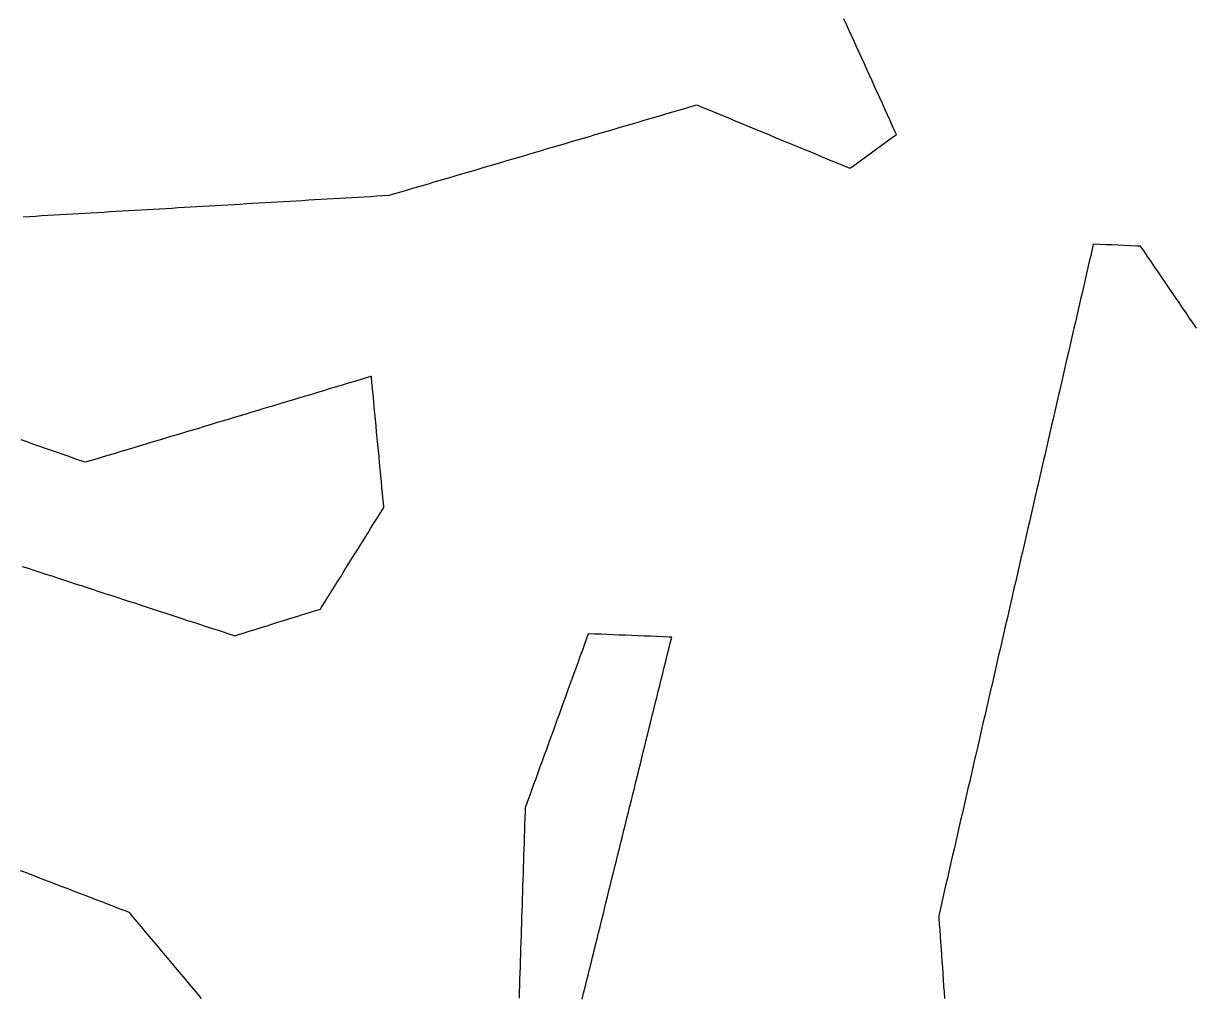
# Model space of a CAD drawing. Header units: millimetres. Extents: x 230 to 3347, y 514 to 5196.
# Drawn here: x 2893.1 to 3081.4, y 2749.6 to 2906.1 of the extents above; entities that cross this region are included whole.
import ezdxf

# ---------------------------------------------------------------- set-up
doc = ezdxf.new("R2010")
doc.units = ezdxf.units.MM
doc.layers.add('ALL_ISLANDS', color=7, linetype='Continuous')
doc.layers.add('OUTLINE_ISLAND_01', color=7, linetype='Continuous')

msp = doc.modelspace()

# ---------------------------------------------------------------- linework, layer by layer
at = {"layer": 'ALL_ISLANDS'}
for points in [[(2893.0629, 2874.9973), (2894.0612, 2875.0558), (2895.0595, 2875.1143), (2896.0578, 2875.1728), (2897.0561, 2875.2314), (2898.0544, 2875.2899), (2899.0526, 2875.3484), (2900.0509, 2875.4069), (2901.0492, 2875.4654), (2902.0475, 2875.524), (2903.0458, 2875.5825), (2904.0441, 2875.641), (2905.0424, 2875.6995), (2906.0406, 2875.7581), (2907.0389, 2875.8166), (2908.0372, 2875.8751), (2909.0355, 2875.9336), (2910.0338, 2875.9922), (2911.0321, 2876.0507), (2912.0304, 2876.1092), (2913.0286, 2876.1677), (2914.0269, 2876.2263), (2915.0252, 2876.2848), (2916.0235, 2876.3433), (2917.0218, 2876.4018), (2918.0201, 2876.4604), (2919.0184, 2876.5189), (2920.0166, 2876.5774), (2921.0149, 2876.6359), (2922.0132, 2876.6944), (2923.0115, 2876.753), (2924.0098, 2876.8115), (2925.0081, 2876.87), (2926.0064, 2876.9285), (2927.0046, 2876.9871), (2928.0029, 2877.0456), (2929.0012, 2877.1041), (2929.9995, 2877.1626), (2930.9978, 2877.2212), (2931.9961, 2877.2797), (2932.9944, 2877.3382), (2933.9927, 2877.3967), (2934.9909, 2877.4553), (2935.9892, 2877.5138), (2936.9875, 2877.5723), (2937.9858, 2877.6308), (2938.9841, 2877.6893), (2939.9824, 2877.7479), (2940.9807, 2877.8064), (2941.9789, 2877.8649), (2942.9772, 2877.9234), (2943.9755, 2877.982), (2944.9738, 2878.0405), (2945.9721, 2878.099), (2946.9704, 2878.1575), (2947.9687, 2878.2161), (2948.9669, 2878.2746), (2949.9652, 2878.3331), (2950.9635, 2878.3916), (2951.9618, 2878.4502), (2952.5184, 2878.6137), (2953.4778, 2878.8957), (2954.4372, 2879.1777), (2955.3966, 2879.4597), (2956.356, 2879.7417), (2957.3154, 2880.0237), (2958.2749, 2880.3057), (2959.2343, 2880.5877), (2960.1937, 2880.8697), (2961.1531, 2881.1517), (2962.1125, 2881.4337), (2963.0719, 2881.7157), (2964.0313, 2881.9977), (2964.9908, 2882.2797), (2965.9502, 2882.5617), (2966.9096, 2882.8437), (2967.869, 2883.1257), (2968.8284, 2883.4077), (2969.7878, 2883.6896), (2970.7473, 2883.9716), (2971.7067, 2884.2536), (2972.6661, 2884.5356), (2973.6255, 2884.8176), (2974.5849, 2885.0996), (2975.5443, 2885.3816), (2976.5038, 2885.6636), (2977.4632, 2885.9456), (2978.4226, 2886.2276), (2979.382, 2886.5096), (2980.3414, 2886.7916), (2981.3008, 2887.0736), (2982.2603, 2887.3556), (2983.2197, 2887.6376), (2984.1791, 2887.9196), (2985.1385, 2888.2016), (2986.0979, 2888.4836), (2987.0573, 2888.7656), (2988.0167, 2889.0475), (2988.9762, 2889.3295), (2989.9356, 2889.6115), (2990.895, 2889.8935), (2991.8544, 2890.1755), (2992.8138, 2890.4575), (2993.7732, 2890.7395), (2994.7327, 2891.0215), (2995.6921, 2891.3035), (2996.6515, 2891.5855), (2997.6109, 2891.8675), (2998.5703, 2892.1495), (2999.5297, 2892.4315), (3000.4892, 2892.7135), (3001.4486, 2892.9955), (3002.0691, 2892.7386), (3002.9931, 2892.3562), (3003.9171, 2891.9737), (3004.8411, 2891.5913), (3005.7651, 2891.2089), (3006.689, 2890.8264), (3007.613, 2890.444), (3008.537, 2890.0615), (3009.461, 2889.6791), (3010.385, 2889.2967), (3011.3089, 2888.9142), (3012.2329, 2888.5318), (3013.1569, 2888.1493), (3014.0809, 2887.7669), (3015.0049, 2887.3845), (3015.9289, 2887.002), (3016.8528, 2886.6196), (3017.7768, 2886.2371), (3018.7008, 2885.8547), (3019.6248, 2885.4723), (3020.5488, 2885.0898), (3021.4727, 2884.7074), (3022.3967, 2884.3249), (3023.3207, 2883.9425), (3024.2447, 2883.5601), (3025.1687, 2883.1776), (3026.0926, 2882.7952), (3026.2901, 2882.9387), (3027.099, 2883.5267), (3027.9079, 2884.1146), (3028.7167, 2884.7026), (3029.5256, 2885.2906), (3030.3345, 2885.8785), (3031.1434, 2886.4665), (3031.9523, 2887.0545), (3032.7612, 2887.6424), (3033.5701, 2888.2304), (3033.3834, 2888.6416), (3032.9701, 2889.5522), (3032.5568, 2890.4628), (3032.1435, 2891.3734), (3031.7302, 2892.284), (3031.3169, 2893.1945), (3030.9035, 2894.1051), (3030.4902, 2895.0157), (3030.0769, 2895.9263), (3029.6636, 2896.8369), (3029.2503, 2897.7475), (3028.837, 2898.6581), (3028.4237, 2899.5687), (3028.0104, 2900.4793), (3027.597, 2901.3899), (3027.1837, 2902.3004), (3026.7704, 2903.211), (3026.3571, 2904.1216), (3025.9438, 2905.0322), (3025.5305, 2905.9428), (3025.1172, 2906.8534)], [(3081.8849, 2857.0513), (3081.321, 2857.8772), (3080.7571, 2858.703), (3080.1931, 2859.5288), (3079.6292, 2860.3546), (3079.0653, 2861.1805), (3078.5014, 2862.0063), (3077.9375, 2862.8321), (3077.3735, 2863.658), (3076.8096, 2864.4838), (3076.2457, 2865.3096), (3075.6818, 2866.1354), (3075.1179, 2866.9613), (3074.5539, 2867.7871), (3073.99, 2868.6129), (3073.4261, 2869.4388), (3072.8622, 2870.2646), (3072.2452, 2870.2897), (3071.246, 2870.3302), (3070.2468, 2870.3708), (3069.2476, 2870.4114), (3068.2485, 2870.452), (3067.2493, 2870.4926), (3066.2501, 2870.5332), (3065.2509, 2870.5738), (3065.0631, 2869.7583), (3064.8388, 2868.7838), (3064.6144, 2867.8093), (3064.39, 2866.8348), (3064.1656, 2865.8603), (3063.9412, 2864.8858), (3063.7168, 2863.9113), (3063.4924, 2862.9368), (3063.268, 2861.9623), (3063.0436, 2860.9878), (3062.8192, 2860.0133), (3062.5949, 2859.0388), (3062.3705, 2858.0643), (3062.1461, 2857.0898), (3061.9217, 2856.1153), (3061.6973, 2855.1408), (3061.4729, 2854.1663), (3061.2485, 2853.1918), (3061.0241, 2852.2173), (3060.7997, 2851.2428), (3060.5753, 2850.2683), (3060.351, 2849.2938), (3060.1266, 2848.3193), (3059.9022, 2847.3448), (3059.6778, 2846.3703), (3059.4534, 2845.3958), (3059.229, 2844.4213), (3059.0046, 2843.4468), (3058.7802, 2842.4723), (3058.5558, 2841.4978), (3058.3314, 2840.5233), (3058.107, 2839.5489), (3057.8827, 2838.5744), (3057.6583, 2837.5999), (3057.4339, 2836.6254), (3057.2095, 2835.6509), (3056.9851, 2834.6764), (3056.7607, 2833.7019), (3056.5363, 2832.7274), (3056.3119, 2831.7529), (3056.0875, 2830.7784), (3055.8631, 2829.8039), (3055.6388, 2828.8294), (3055.4144, 2827.8549), (3055.19, 2826.8804), (3054.9656, 2825.9059), (3054.7412, 2824.9314), (3054.5168, 2823.9569), (3054.2924, 2822.9824), (3054.068, 2822.0079), (3053.8436, 2821.0334), (3053.6192, 2820.0589), (3053.3948, 2819.0844), (3053.1705, 2818.1099), (3052.9461, 2817.1354), (3052.7217, 2816.1609), (3052.4973, 2815.1864), (3052.2729, 2814.2119), (3052.0485, 2813.2374), (3051.8241, 2812.2629), (3051.5997, 2811.2884), (3051.3753, 2810.3139), (3051.1509, 2809.3394), (3050.9266, 2808.3649), (3050.7022, 2807.3904), (3050.4778, 2806.4159), (3050.2534, 2805.4414), (3050.029, 2804.4669), (3049.8046, 2803.4924), (3049.5802, 2802.5179), (3049.3558, 2801.5434), (3049.1314, 2800.5689), (3048.907, 2799.5944), (3048.6826, 2798.6199), (3048.4583, 2797.6454), (3048.2339, 2796.6709), (3048.0095, 2795.6964), (3047.7851, 2794.7219), (3047.5607, 2793.7474), (3047.3363, 2792.7729), (3047.1119, 2791.7984), (3046.8875, 2790.8239), (3046.6631, 2789.8494), (3046.4387, 2788.8749), (3046.2144, 2787.9004), (3045.99, 2786.9259), (3045.7656, 2785.9514), (3045.5412, 2784.9769), (3045.3168, 2784.0024), (3045.0924, 2783.0279), (3044.868, 2782.0534), (3044.6436, 2781.0789), (3044.4192, 2780.1044), (3044.1948, 2779.1299), (3043.9705, 2778.1554), (3043.7461, 2777.1809), (3043.5217, 2776.2064), (3043.2973, 2775.2319), (3043.0729, 2774.2574), (3042.8485, 2773.2829), (3042.6241, 2772.3084), (3042.3997, 2771.3339), (3042.1753, 2770.3594), (3041.9509, 2769.3849), (3041.7265, 2768.4104), (3041.5022, 2767.4359), (3041.2778, 2766.4614), (3041.0534, 2765.4869), (3040.829, 2764.5124), (3040.6046, 2763.5379), (3040.3802, 2762.5634), (3040.4031, 2762.2399), (3040.4737, 2761.2424), (3040.5444, 2760.2449), (3040.615, 2759.2474), (3040.6856, 2758.2499), (3040.7563, 2757.2524), (3040.8269, 2756.2549), (3040.8975, 2755.2574), (3040.9682, 2754.2599), (3041.0388, 2753.2624), (3041.1094, 2752.2649), (3041.1801, 2751.2674), (3041.2507, 2750.2699), (3041.3213, 2749.2724)], [(2892.9201, 2818.7657), (2893.8708, 2818.4556), (2894.8215, 2818.1454), (2895.7722, 2817.8353), (2896.7229, 2817.5252), (2897.6736, 2817.2151), (2898.6243, 2816.905), (2899.5751, 2816.5949), (2900.5258, 2816.2848), (2901.4765, 2815.9747), (2902.4272, 2815.6646), (2903.3779, 2815.3545), (2904.3286, 2815.0444), (2905.2793, 2814.7343), (2906.23, 2814.4242), (2907.1807, 2814.1141), (2908.1314, 2813.8039), (2909.0821, 2813.4938), (2910.0328, 2813.1837), (2910.9835, 2812.8736), (2911.9342, 2812.5635), (2912.8849, 2812.2534), (2913.8356, 2811.9433), (2914.7863, 2811.6332), (2915.737, 2811.3231), (2916.6877, 2811.013), (2917.6384, 2810.7029), (2918.5891, 2810.3928), (2919.5398, 2810.0827), (2920.4905, 2809.7726), (2921.4412, 2809.4624), (2922.3919, 2809.1523), (2923.3426, 2808.8422), (2924.2933, 2808.5321), (2925.244, 2808.222), (2926.1947, 2807.9119), (2927.1454, 2807.6018), (2927.5536, 2807.7293), (2928.5081, 2808.0275), (2929.4626, 2808.3257), (2930.4171, 2808.624), (2931.3716, 2808.9222), (2932.3261, 2809.2204), (2933.2806, 2809.5186), (2934.2351, 2809.8168), (2935.1896, 2810.115), (2936.1441, 2810.4132), (2937.0986, 2810.7114), (2938.0531, 2811.0096), (2939.0076, 2811.3078), (2939.9621, 2811.606), (2940.9166, 2811.9042), (2941.0499, 2812.1178), (2941.5794, 2812.9661), (2942.109, 2813.8143), (2942.6385, 2814.6626), (2943.168, 2815.5109), (2943.6976, 2816.3592), (2944.2271, 2817.2075), (2944.7566, 2818.0558), (2945.2862, 2818.9041), (2945.8157, 2819.7524), (2946.3452, 2820.6007), (2946.8748, 2821.4489), (2947.4043, 2822.2972), (2947.9338, 2823.1455), (2948.4634, 2823.9938), (2948.9929, 2824.8421), (2949.5224, 2825.6904), (2950.052, 2826.5387), (2950.5815, 2827.387), (2951.111, 2828.2353), (2951.0933, 2828.4222), (2950.9988, 2829.4177), (2950.9044, 2830.4133), (2950.8099, 2831.4088), (2950.7155, 2832.4043), (2950.621, 2833.3998), (2950.5265, 2834.3954), (2950.4321, 2835.3909), (2950.3376, 2836.3864), (2950.2432, 2837.382), (2950.1487, 2838.3775), (2950.0542, 2839.373), (2949.9598, 2840.3685), (2949.8653, 2841.3641), (2949.7709, 2842.3596), (2949.6764, 2843.3551), (2949.5819, 2844.3507), (2949.4875, 2845.3462), (2949.393, 2846.3417), (2949.2986, 2847.3372), (2949.2041, 2848.3328), (2949.1096, 2849.3283), (2949.0444, 2849.3087), (2948.0867, 2849.021), (2947.129, 2848.7332), (2946.1713, 2848.4455), (2945.2136, 2848.1578), (2944.2559, 2847.8701), (2943.2982, 2847.5823), (2942.3404, 2847.2946), (2941.3827, 2847.0069), (2940.425, 2846.7191), (2939.4673, 2846.4314), (2938.5096, 2846.1437), (2937.5519, 2845.8559), (2936.5942, 2845.5682), (2935.6365, 2845.2805), (2934.6788, 2844.9928), (2933.721, 2844.705), (2932.7633, 2844.4173), (2931.8056, 2844.1296), (2930.8479, 2843.8418), (2929.8902, 2843.5541), (2928.9325, 2843.2664), (2927.9748, 2842.9786), (2927.0171, 2842.6909), (2926.0593, 2842.4032), (2925.1016, 2842.1155), (2924.1439, 2841.8277), (2923.1862, 2841.54), (2922.2285, 2841.2523), (2921.2708, 2840.9645), (2920.3131, 2840.6768), (2919.3554, 2840.3891), (2918.3977, 2840.1013), (2917.4399, 2839.8136), (2916.4822, 2839.5259), (2915.5245, 2839.2382), (2914.5668, 2838.9504), (2913.6091, 2838.6627), (2912.6514, 2838.375), (2911.6937, 2838.0872), (2910.736, 2837.7995), (2909.7783, 2837.5118), (2908.8205, 2837.224), (2907.8628, 2836.9363), (2906.9051, 2836.6486), (2905.9474, 2836.3609), (2904.9897, 2836.0731), (2904.032, 2835.7854), (2903.0743, 2835.4977), (2902.2052, 2835.8016), (2901.2612, 2836.1318), (2900.3173, 2836.4619), (2899.3734, 2836.7921), (2898.4295, 2837.1222), (2897.4855, 2837.4524), (2896.5416, 2837.7825), (2895.5977, 2838.1127), (2894.6537, 2838.4428), (2893.7098, 2838.773), (2892.7659, 2839.1032)], [(2983.0109, 2749.1374), (2983.2512, 2750.1081), (2983.4915, 2751.0788), (2983.7318, 2752.0495), (2983.9721, 2753.0202), (2984.2124, 2753.9909), (2984.4527, 2754.9616), (2984.693, 2755.9323), (2984.9333, 2756.903), (2985.1736, 2757.8737), (2985.4139, 2758.8444), (2985.6542, 2759.8151), (2985.8945, 2760.7858), (2986.1347, 2761.7565), (2986.375, 2762.7272), (2986.6153, 2763.6979), (2986.8556, 2764.6686), (2987.0959, 2765.6393), (2987.3362, 2766.61), (2987.5765, 2767.5807), (2987.8168, 2768.5514), (2988.0571, 2769.5221), (2988.2974, 2770.4928), (2988.5377, 2771.4635), (2988.778, 2772.4342), (2989.0183, 2773.4049), (2989.2586, 2774.3756), (2989.4989, 2775.3463), (2989.7392, 2776.317), (2989.9795, 2777.2877), (2990.2197, 2778.2584), (2990.46, 2779.2291), (2990.7003, 2780.1998), (2990.9406, 2781.1705), (2991.1809, 2782.1412), (2991.4212, 2783.1119), (2991.6615, 2784.0826), (2991.9018, 2785.0533), (2992.1421, 2786.024), (2992.3824, 2786.9947), (2992.6227, 2787.9654), (2992.863, 2788.9361), (2993.1033, 2789.9068), (2993.3436, 2790.8775), (2993.5839, 2791.8482), (2993.8242, 2792.8189), (2994.0644, 2793.7896), (2994.3047, 2794.7603), (2994.545, 2795.731), (2994.7853, 2796.7017), (2995.0256, 2797.6724), (2995.2659, 2798.6431), (2995.5062, 2799.6138), (2995.7465, 2800.5845), (2995.9868, 2801.5552), (2996.2271, 2802.5259), (2996.4674, 2803.4966), (2996.7077, 2804.4673), (2996.948, 2805.438), (2997.1883, 2806.4087), (2997.4286, 2807.3794), (2996.9942, 2807.3969), (2995.995, 2807.4371), (2994.9958, 2807.4773), (2993.9966, 2807.5175), (2992.9974, 2807.5577), (2991.9982, 2807.5979), (2990.999, 2807.6381), (2989.9998, 2807.6784), (2989.0007, 2807.7186), (2988.0015, 2807.7588), (2987.0023, 2807.799), (2986.0031, 2807.8392), (2985.0039, 2807.8794), (2984.0047, 2807.9196), (2983.7366, 2807.1804), (2983.3957, 2806.2403), (2983.0548, 2805.3002), (2982.7138, 2804.3601), (2982.3729, 2803.42), (2982.032, 2802.4799), (2981.691, 2801.5398), (2981.3501, 2800.5997), (2981.0092, 2799.6596), (2980.6682, 2798.7196), (2980.3273, 2797.7795), (2979.9864, 2796.8394), (2979.6454, 2795.8993), (2979.3045, 2794.9592), (2978.9636, 2794.0191), (2978.6226, 2793.079), (2978.2817, 2792.1389), (2977.9408, 2791.1989), (2977.5998, 2790.2588), (2977.2589, 2789.3187), (2976.918, 2788.3786), (2976.5771, 2787.4385), (2976.2361, 2786.4984), (2975.8952, 2785.5583), (2975.5543, 2784.6182), (2975.2133, 2783.6781), (2974.8724, 2782.7381), (2974.5315, 2781.798), (2974.1905, 2780.8579), (2973.8496, 2779.9178), (2973.8304, 2779.3186), (2973.7983, 2778.3191), (2973.7662, 2777.3196), (2973.7341, 2776.3201), (2973.702, 2775.3206), (2973.6699, 2774.3211), (2973.6378, 2773.3217), (2973.6057, 2772.3222), (2973.5737, 2771.3227), (2973.5416, 2770.3232), (2973.5095, 2769.3237), (2973.4774, 2768.3242), (2973.4453, 2767.3247), (2973.4132, 2766.3253), (2973.3811, 2765.3258), (2973.349, 2764.3263), (2973.317, 2763.3268), (2973.2849, 2762.3273), (2973.2528, 2761.3278), (2973.2207, 2760.3284), (2973.1886, 2759.3289), (2973.1565, 2758.3294), (2973.1244, 2757.3299), (2973.0923, 2756.3304), (2973.0602, 2755.3309), (2973.0282, 2754.3314), (2972.9961, 2753.332), (2972.964, 2752.3325), (2972.9319, 2751.333), (2972.8998, 2750.3335), (2972.8677, 2749.334)], [(2921.7762, 2749.2861), (2921.1332, 2750.0519), (2920.4902, 2750.8178), (2919.8471, 2751.5836), (2919.2041, 2752.3494), (2918.5611, 2753.1153), (2917.9181, 2753.8811), (2917.275, 2754.647), (2916.632, 2755.4128), (2915.989, 2756.1786), (2915.3459, 2756.9445), (2914.7029, 2757.7103), (2914.0599, 2758.4762), (2913.4169, 2759.242), (2912.7738, 2760.0079), (2912.1308, 2760.7737), (2911.4878, 2761.5395), (2910.8447, 2762.3054), (2910.2017, 2763.0712), (2909.4845, 2763.3469), (2908.5511, 2763.7057), (2907.6176, 2764.0645), (2906.6842, 2764.4232), (2905.7508, 2764.782), (2904.8174, 2765.1408), (2903.8839, 2765.4995), (2902.9505, 2765.8583), (2902.0171, 2766.2171), (2901.0836, 2766.5759), (2900.1502, 2766.9346), (2899.2168, 2767.2934), (2898.2834, 2767.6522), (2897.3499, 2768.011), (2896.4165, 2768.3697), (2895.4831, 2768.7285), (2894.5497, 2769.0873), (2893.6162, 2769.446), (2892.6828, 2769.8048)]]:
    msp.add_lwpolyline(points, dxfattribs=at)
at = {"layer": 'OUTLINE_ISLAND_01'}
for points in [[(2893.0629, 2874.9973), (2894.0612, 2875.0558), (2895.0595, 2875.1143), (2896.0578, 2875.1728), (2897.0561, 2875.2314), (2898.0544, 2875.2899), (2899.0526, 2875.3484), (2900.0509, 2875.4069), (2901.0492, 2875.4654), (2902.0475, 2875.524), (2903.0458, 2875.5825), (2904.0441, 2875.641), (2905.0424, 2875.6995), (2906.0406, 2875.7581), (2907.0389, 2875.8166), (2908.0372, 2875.8751), (2909.0355, 2875.9336), (2910.0338, 2875.9922), (2911.0321, 2876.0507), (2912.0304, 2876.1092), (2913.0286, 2876.1677), (2914.0269, 2876.2263), (2915.0252, 2876.2848), (2916.0235, 2876.3433), (2917.0218, 2876.4018), (2918.0201, 2876.4604), (2919.0184, 2876.5189), (2920.0166, 2876.5774), (2921.0149, 2876.6359), (2922.0132, 2876.6944), (2923.0115, 2876.753), (2924.0098, 2876.8115), (2925.0081, 2876.87), (2926.0064, 2876.9285), (2927.0046, 2876.9871), (2928.0029, 2877.0456), (2929.0012, 2877.1041), (2929.9995, 2877.1626), (2930.9978, 2877.2212), (2931.9961, 2877.2797), (2932.9944, 2877.3382), (2933.9927, 2877.3967), (2934.9909, 2877.4553), (2935.9892, 2877.5138), (2936.9875, 2877.5723), (2937.9858, 2877.6308), (2938.9841, 2877.6893), (2939.9824, 2877.7479), (2940.9807, 2877.8064), (2941.9789, 2877.8649), (2942.9772, 2877.9234), (2943.9755, 2877.982), (2944.9738, 2878.0405), (2945.9721, 2878.099), (2946.9704, 2878.1575), (2947.9687, 2878.2161), (2948.9669, 2878.2746), (2949.9652, 2878.3331), (2950.9635, 2878.3916), (2951.9618, 2878.4502), (2952.5184, 2878.6137), (2953.4778, 2878.8957), (2954.4372, 2879.1777), (2955.3966, 2879.4597), (2956.356, 2879.7417), (2957.3154, 2880.0237), (2958.2749, 2880.3057), (2959.2343, 2880.5877), (2960.1937, 2880.8697), (2961.1531, 2881.1517), (2962.1125, 2881.4337), (2963.0719, 2881.7157), (2964.0313, 2881.9977), (2964.9908, 2882.2797), (2965.9502, 2882.5617), (2966.9096, 2882.8437), (2967.869, 2883.1257), (2968.8284, 2883.4077), (2969.7878, 2883.6896), (2970.7473, 2883.9716), (2971.7067, 2884.2536), (2972.6661, 2884.5356), (2973.6255, 2884.8176), (2974.5849, 2885.0996), (2975.5443, 2885.3816), (2976.5038, 2885.6636), (2977.4632, 2885.9456), (2978.4226, 2886.2276), (2979.382, 2886.5096), (2980.3414, 2886.7916), (2981.3008, 2887.0736), (2982.2603, 2887.3556), (2983.2197, 2887.6376), (2984.1791, 2887.9196), (2985.1385, 2888.2016), (2986.0979, 2888.4836), (2987.0573, 2888.7656), (2988.0167, 2889.0475), (2988.9762, 2889.3295), (2989.9356, 2889.6115), (2990.895, 2889.8935), (2991.8544, 2890.1755), (2992.8138, 2890.4575), (2993.7732, 2890.7395), (2994.7327, 2891.0215), (2995.6921, 2891.3035), (2996.6515, 2891.5855), (2997.6109, 2891.8675), (2998.5703, 2892.1495), (2999.5297, 2892.4315), (3000.4892, 2892.7135), (3001.4486, 2892.9955), (3002.0691, 2892.7386), (3002.9931, 2892.3562), (3003.9171, 2891.9737), (3004.8411, 2891.5913), (3005.7651, 2891.2089), (3006.689, 2890.8264), (3007.613, 2890.444), (3008.537, 2890.0615), (3009.461, 2889.6791), (3010.385, 2889.2967), (3011.3089, 2888.9142), (3012.2329, 2888.5318), (3013.1569, 2888.1493), (3014.0809, 2887.7669), (3015.0049, 2887.3845), (3015.9289, 2887.002), (3016.8528, 2886.6196), (3017.7768, 2886.2371), (3018.7008, 2885.8547), (3019.6248, 2885.4723), (3020.5488, 2885.0898), (3021.4727, 2884.7074), (3022.3967, 2884.3249), (3023.3207, 2883.9425), (3024.2447, 2883.5601), (3025.1687, 2883.1776), (3026.0926, 2882.7952), (3026.2901, 2882.9387), (3027.099, 2883.5267), (3027.9079, 2884.1146), (3028.7167, 2884.7026), (3029.5256, 2885.2906), (3030.3345, 2885.8785), (3031.1434, 2886.4665), (3031.9523, 2887.0545), (3032.7612, 2887.6424), (3033.5701, 2888.2304), (3033.3834, 2888.6416), (3032.9701, 2889.5522), (3032.5568, 2890.4628), (3032.1435, 2891.3734), (3031.7302, 2892.284), (3031.3169, 2893.1945), (3030.9035, 2894.1051), (3030.4902, 2895.0157), (3030.0769, 2895.9263), (3029.6636, 2896.8369), (3029.2503, 2897.7475), (3028.837, 2898.6581), (3028.4237, 2899.5687), (3028.0104, 2900.4793), (3027.597, 2901.3899), (3027.1837, 2902.3004), (3026.7704, 2903.211), (3026.3571, 2904.1216), (3025.9438, 2905.0322), (3025.5305, 2905.9428), (3025.1172, 2906.8534)], [(3081.8849, 2857.0513), (3081.321, 2857.8772), (3080.7571, 2858.703), (3080.1931, 2859.5288), (3079.6292, 2860.3546), (3079.0653, 2861.1805), (3078.5014, 2862.0063), (3077.9375, 2862.8321), (3077.3735, 2863.658), (3076.8096, 2864.4838), (3076.2457, 2865.3096), (3075.6818, 2866.1354), (3075.1179, 2866.9613), (3074.5539, 2867.7871), (3073.99, 2868.6129), (3073.4261, 2869.4388), (3072.8622, 2870.2646), (3072.2452, 2870.2897), (3071.246, 2870.3302), (3070.2468, 2870.3708), (3069.2476, 2870.4114), (3068.2485, 2870.452), (3067.2493, 2870.4926), (3066.2501, 2870.5332), (3065.2509, 2870.5738), (3065.0631, 2869.7583), (3064.8388, 2868.7838), (3064.6144, 2867.8093), (3064.39, 2866.8348), (3064.1656, 2865.8603), (3063.9412, 2864.8858), (3063.7168, 2863.9113), (3063.4924, 2862.9368), (3063.268, 2861.9623), (3063.0436, 2860.9878), (3062.8192, 2860.0133), (3062.5949, 2859.0388), (3062.3705, 2858.0643), (3062.1461, 2857.0898), (3061.9217, 2856.1153), (3061.6973, 2855.1408), (3061.4729, 2854.1663), (3061.2485, 2853.1918), (3061.0241, 2852.2173), (3060.7997, 2851.2428), (3060.5753, 2850.2683), (3060.351, 2849.2938), (3060.1266, 2848.3193), (3059.9022, 2847.3448), (3059.6778, 2846.3703), (3059.4534, 2845.3958), (3059.229, 2844.4213), (3059.0046, 2843.4468), (3058.7802, 2842.4723), (3058.5558, 2841.4978), (3058.3314, 2840.5233), (3058.107, 2839.5489), (3057.8827, 2838.5744), (3057.6583, 2837.5999), (3057.4339, 2836.6254), (3057.2095, 2835.6509), (3056.9851, 2834.6764), (3056.7607, 2833.7019), (3056.5363, 2832.7274), (3056.3119, 2831.7529), (3056.0875, 2830.7784), (3055.8631, 2829.8039), (3055.6388, 2828.8294), (3055.4144, 2827.8549), (3055.19, 2826.8804), (3054.9656, 2825.9059), (3054.7412, 2824.9314), (3054.5168, 2823.9569), (3054.2924, 2822.9824), (3054.068, 2822.0079), (3053.8436, 2821.0334), (3053.6192, 2820.0589), (3053.3948, 2819.0844), (3053.1705, 2818.1099), (3052.9461, 2817.1354), (3052.7217, 2816.1609), (3052.4973, 2815.1864), (3052.2729, 2814.2119), (3052.0485, 2813.2374), (3051.8241, 2812.2629), (3051.5997, 2811.2884), (3051.3753, 2810.3139), (3051.1509, 2809.3394), (3050.9266, 2808.3649), (3050.7022, 2807.3904), (3050.4778, 2806.4159), (3050.2534, 2805.4414), (3050.029, 2804.4669), (3049.8046, 2803.4924), (3049.5802, 2802.5179), (3049.3558, 2801.5434), (3049.1314, 2800.5689), (3048.907, 2799.5944), (3048.6826, 2798.6199), (3048.4583, 2797.6454), (3048.2339, 2796.6709), (3048.0095, 2795.6964), (3047.7851, 2794.7219), (3047.5607, 2793.7474), (3047.3363, 2792.7729), (3047.1119, 2791.7984), (3046.8875, 2790.8239), (3046.6631, 2789.8494), (3046.4387, 2788.8749), (3046.2144, 2787.9004), (3045.99, 2786.9259), (3045.7656, 2785.9514), (3045.5412, 2784.9769), (3045.3168, 2784.0024), (3045.0924, 2783.0279), (3044.868, 2782.0534), (3044.6436, 2781.0789), (3044.4192, 2780.1044), (3044.1948, 2779.1299), (3043.9705, 2778.1554), (3043.7461, 2777.1809), (3043.5217, 2776.2064), (3043.2973, 2775.2319), (3043.0729, 2774.2574), (3042.8485, 2773.2829), (3042.6241, 2772.3084), (3042.3997, 2771.3339), (3042.1753, 2770.3594), (3041.9509, 2769.3849), (3041.7265, 2768.4104), (3041.5022, 2767.4359), (3041.2778, 2766.4614), (3041.0534, 2765.4869), (3040.829, 2764.5124), (3040.6046, 2763.5379), (3040.3802, 2762.5634), (3040.4031, 2762.2399), (3040.4737, 2761.2424), (3040.5444, 2760.2449), (3040.615, 2759.2474), (3040.6856, 2758.2499), (3040.7563, 2757.2524), (3040.8269, 2756.2549), (3040.8975, 2755.2574), (3040.9682, 2754.2599), (3041.0388, 2753.2624), (3041.1094, 2752.2649), (3041.1801, 2751.2674), (3041.2507, 2750.2699), (3041.3213, 2749.2724)], [(2892.9201, 2818.7657), (2893.8708, 2818.4556), (2894.8215, 2818.1454), (2895.7722, 2817.8353), (2896.7229, 2817.5252), (2897.6736, 2817.2151), (2898.6243, 2816.905), (2899.5751, 2816.5949), (2900.5258, 2816.2848), (2901.4765, 2815.9747), (2902.4272, 2815.6646), (2903.3779, 2815.3545), (2904.3286, 2815.0444), (2905.2793, 2814.7343), (2906.23, 2814.4242), (2907.1807, 2814.1141), (2908.1314, 2813.8039), (2909.0821, 2813.4938), (2910.0328, 2813.1837), (2910.9835, 2812.8736), (2911.9342, 2812.5635), (2912.8849, 2812.2534), (2913.8356, 2811.9433), (2914.7863, 2811.6332), (2915.737, 2811.3231), (2916.6877, 2811.013), (2917.6384, 2810.7029), (2918.5891, 2810.3928), (2919.5398, 2810.0827), (2920.4905, 2809.7726), (2921.4412, 2809.4624), (2922.3919, 2809.1523), (2923.3426, 2808.8422), (2924.2933, 2808.5321), (2925.244, 2808.222), (2926.1947, 2807.9119), (2927.1454, 2807.6018), (2927.5536, 2807.7293), (2928.5081, 2808.0275), (2929.4626, 2808.3257), (2930.4171, 2808.624), (2931.3716, 2808.9222), (2932.3261, 2809.2204), (2933.2806, 2809.5186), (2934.2351, 2809.8168), (2935.1896, 2810.115), (2936.1441, 2810.4132), (2937.0986, 2810.7114), (2938.0531, 2811.0096), (2939.0076, 2811.3078), (2939.9621, 2811.606), (2940.9166, 2811.9042), (2941.0499, 2812.1178), (2941.5794, 2812.9661), (2942.109, 2813.8143), (2942.6385, 2814.6626), (2943.168, 2815.5109), (2943.6976, 2816.3592), (2944.2271, 2817.2075), (2944.7566, 2818.0558), (2945.2862, 2818.9041), (2945.8157, 2819.7524), (2946.3452, 2820.6007), (2946.8748, 2821.4489), (2947.4043, 2822.2972), (2947.9338, 2823.1455), (2948.4634, 2823.9938), (2948.9929, 2824.8421), (2949.5224, 2825.6904), (2950.052, 2826.5387), (2950.5815, 2827.387), (2951.111, 2828.2353), (2951.0933, 2828.4222), (2950.9988, 2829.4177), (2950.9044, 2830.4133), (2950.8099, 2831.4088), (2950.7155, 2832.4043), (2950.621, 2833.3998), (2950.5265, 2834.3954), (2950.4321, 2835.3909), (2950.3376, 2836.3864), (2950.2432, 2837.382), (2950.1487, 2838.3775), (2950.0542, 2839.373), (2949.9598, 2840.3685), (2949.8653, 2841.3641), (2949.7709, 2842.3596), (2949.6764, 2843.3551), (2949.5819, 2844.3507), (2949.4875, 2845.3462), (2949.393, 2846.3417), (2949.2986, 2847.3372), (2949.2041, 2848.3328), (2949.1096, 2849.3283), (2949.0444, 2849.3087), (2948.0867, 2849.021), (2947.129, 2848.7332), (2946.1713, 2848.4455), (2945.2136, 2848.1578), (2944.2559, 2847.8701), (2943.2982, 2847.5823), (2942.3404, 2847.2946), (2941.3827, 2847.0069), (2940.425, 2846.7191), (2939.4673, 2846.4314), (2938.5096, 2846.1437), (2937.5519, 2845.8559), (2936.5942, 2845.5682), (2935.6365, 2845.2805), (2934.6788, 2844.9928), (2933.721, 2844.705), (2932.7633, 2844.4173), (2931.8056, 2844.1296), (2930.8479, 2843.8418), (2929.8902, 2843.5541), (2928.9325, 2843.2664), (2927.9748, 2842.9786), (2927.0171, 2842.6909), (2926.0593, 2842.4032), (2925.1016, 2842.1155), (2924.1439, 2841.8277), (2923.1862, 2841.54), (2922.2285, 2841.2523), (2921.2708, 2840.9645), (2920.3131, 2840.6768), (2919.3554, 2840.3891), (2918.3977, 2840.1013), (2917.4399, 2839.8136), (2916.4822, 2839.5259), (2915.5245, 2839.2382), (2914.5668, 2838.9504), (2913.6091, 2838.6627), (2912.6514, 2838.375), (2911.6937, 2838.0872), (2910.736, 2837.7995), (2909.7783, 2837.5118), (2908.8205, 2837.224), (2907.8628, 2836.9363), (2906.9051, 2836.6486), (2905.9474, 2836.3609), (2904.9897, 2836.0731), (2904.032, 2835.7854), (2903.0743, 2835.4977), (2902.2052, 2835.8016), (2901.2612, 2836.1318), (2900.3173, 2836.4619), (2899.3734, 2836.7921), (2898.4295, 2837.1222), (2897.4855, 2837.4524), (2896.5416, 2837.7825), (2895.5977, 2838.1127), (2894.6537, 2838.4428), (2893.7098, 2838.773), (2892.7659, 2839.1032)], [(2983.0109, 2749.1374), (2983.2512, 2750.1081), (2983.4915, 2751.0788), (2983.7318, 2752.0495), (2983.9721, 2753.0202), (2984.2124, 2753.9909), (2984.4527, 2754.9616), (2984.693, 2755.9323), (2984.9333, 2756.903), (2985.1736, 2757.8737), (2985.4139, 2758.8444), (2985.6542, 2759.8151), (2985.8945, 2760.7858), (2986.1347, 2761.7565), (2986.375, 2762.7272), (2986.6153, 2763.6979), (2986.8556, 2764.6686), (2987.0959, 2765.6393), (2987.3362, 2766.61), (2987.5765, 2767.5807), (2987.8168, 2768.5514), (2988.0571, 2769.5221), (2988.2974, 2770.4928), (2988.5377, 2771.4635), (2988.778, 2772.4342), (2989.0183, 2773.4049), (2989.2586, 2774.3756), (2989.4989, 2775.3463), (2989.7392, 2776.317), (2989.9795, 2777.2877), (2990.2197, 2778.2584), (2990.46, 2779.2291), (2990.7003, 2780.1998), (2990.9406, 2781.1705), (2991.1809, 2782.1412), (2991.4212, 2783.1119), (2991.6615, 2784.0826), (2991.9018, 2785.0533), (2992.1421, 2786.024), (2992.3824, 2786.9947), (2992.6227, 2787.9654), (2992.863, 2788.9361), (2993.1033, 2789.9068), (2993.3436, 2790.8775), (2993.5839, 2791.8482), (2993.8242, 2792.8189), (2994.0644, 2793.7896), (2994.3047, 2794.7603), (2994.545, 2795.731), (2994.7853, 2796.7017), (2995.0256, 2797.6724), (2995.2659, 2798.6431), (2995.5062, 2799.6138), (2995.7465, 2800.5845), (2995.9868, 2801.5552), (2996.2271, 2802.5259), (2996.4674, 2803.4966), (2996.7077, 2804.4673), (2996.948, 2805.438), (2997.1883, 2806.4087), (2997.4286, 2807.3794), (2996.9942, 2807.3969), (2995.995, 2807.4371), (2994.9958, 2807.4773), (2993.9966, 2807.5175), (2992.9974, 2807.5577), (2991.9982, 2807.5979), (2990.999, 2807.6381), (2989.9998, 2807.6784), (2989.0007, 2807.7186), (2988.0015, 2807.7588), (2987.0023, 2807.799), (2986.0031, 2807.8392), (2985.0039, 2807.8794), (2984.0047, 2807.9196), (2983.7366, 2807.1804), (2983.3957, 2806.2403), (2983.0548, 2805.3002), (2982.7138, 2804.3601), (2982.3729, 2803.42), (2982.032, 2802.4799), (2981.691, 2801.5398), (2981.3501, 2800.5997), (2981.0092, 2799.6596), (2980.6682, 2798.7196), (2980.3273, 2797.7795), (2979.9864, 2796.8394), (2979.6454, 2795.8993), (2979.3045, 2794.9592), (2978.9636, 2794.0191), (2978.6226, 2793.079), (2978.2817, 2792.1389), (2977.9408, 2791.1989), (2977.5998, 2790.2588), (2977.2589, 2789.3187), (2976.918, 2788.3786), (2976.5771, 2787.4385), (2976.2361, 2786.4984), (2975.8952, 2785.5583), (2975.5543, 2784.6182), (2975.2133, 2783.6781), (2974.8724, 2782.7381), (2974.5315, 2781.798), (2974.1905, 2780.8579), (2973.8496, 2779.9178), (2973.8304, 2779.3186), (2973.7983, 2778.3191), (2973.7662, 2777.3196), (2973.7341, 2776.3201), (2973.702, 2775.3206), (2973.6699, 2774.3211), (2973.6378, 2773.3217), (2973.6057, 2772.3222), (2973.5737, 2771.3227), (2973.5416, 2770.3232), (2973.5095, 2769.3237), (2973.4774, 2768.3242), (2973.4453, 2767.3247), (2973.4132, 2766.3253), (2973.3811, 2765.3258), (2973.349, 2764.3263), (2973.317, 2763.3268), (2973.2849, 2762.3273), (2973.2528, 2761.3278), (2973.2207, 2760.3284), (2973.1886, 2759.3289), (2973.1565, 2758.3294), (2973.1244, 2757.3299), (2973.0923, 2756.3304), (2973.0602, 2755.3309), (2973.0282, 2754.3314), (2972.9961, 2753.332), (2972.964, 2752.3325), (2972.9319, 2751.333), (2972.8998, 2750.3335), (2972.8677, 2749.334)], [(2921.7762, 2749.2861), (2921.1332, 2750.0519), (2920.4902, 2750.8178), (2919.8471, 2751.5836), (2919.2041, 2752.3494), (2918.5611, 2753.1153), (2917.9181, 2753.8811), (2917.275, 2754.647), (2916.632, 2755.4128), (2915.989, 2756.1786), (2915.3459, 2756.9445), (2914.7029, 2757.7103), (2914.0599, 2758.4762), (2913.4169, 2759.242), (2912.7738, 2760.0079), (2912.1308, 2760.7737), (2911.4878, 2761.5395), (2910.8447, 2762.3054), (2910.2017, 2763.0712), (2909.4845, 2763.3469), (2908.5511, 2763.7057), (2907.6176, 2764.0645), (2906.6842, 2764.4232), (2905.7508, 2764.782), (2904.8174, 2765.1408), (2903.8839, 2765.4995), (2902.9505, 2765.8583), (2902.0171, 2766.2171), (2901.0836, 2766.5759), (2900.1502, 2766.9346), (2899.2168, 2767.2934), (2898.2834, 2767.6522), (2897.3499, 2768.011), (2896.4165, 2768.3697), (2895.4831, 2768.7285), (2894.5497, 2769.0873), (2893.6162, 2769.446), (2892.6828, 2769.8048)]]:
    msp.add_lwpolyline(points, dxfattribs=at)

doc.saveas('drawing.dxf')
